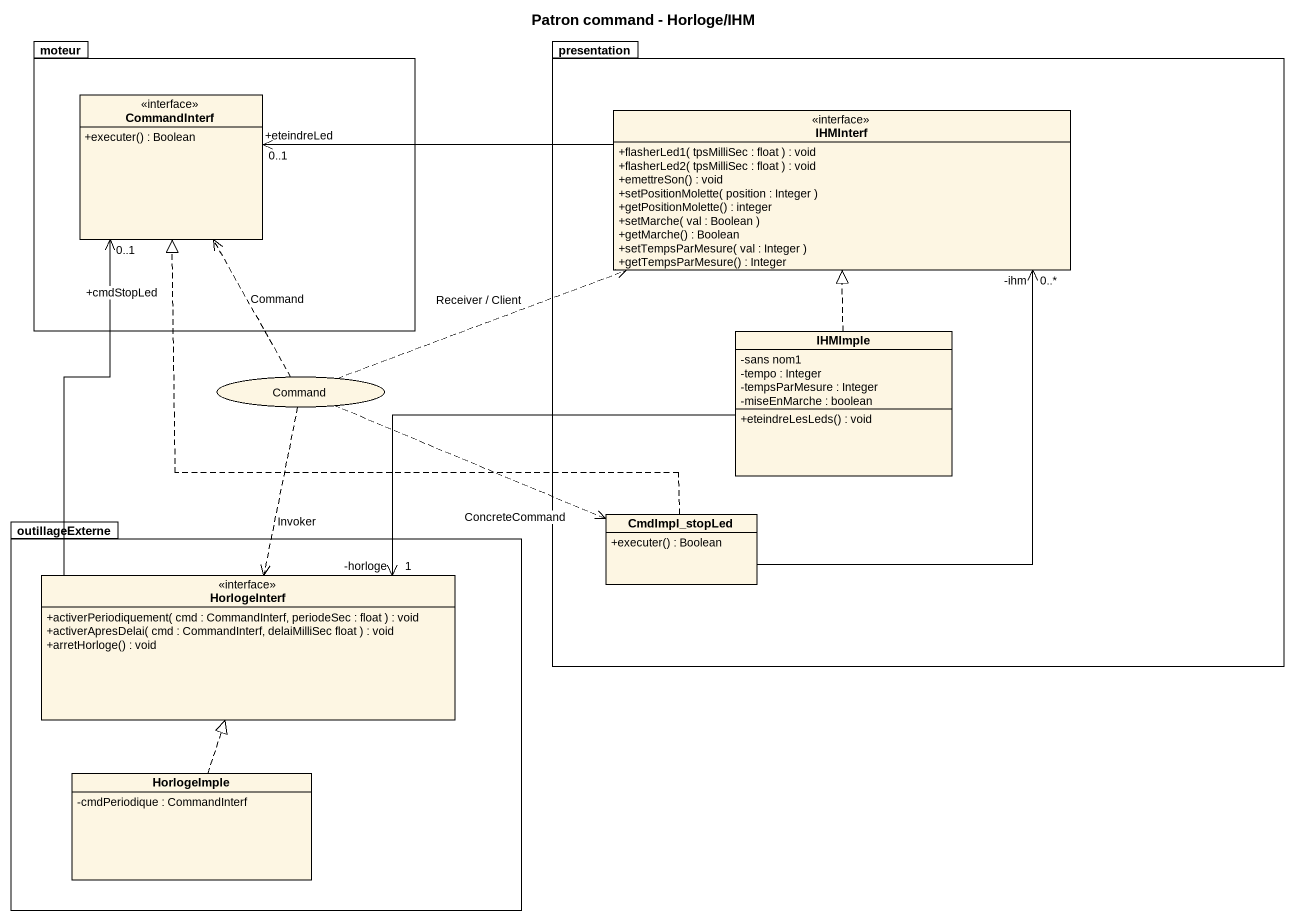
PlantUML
@startuml
title Patron command - Horloge/IHM
allowmixing
hide circle
hide empty members
skinparam classAttributeIconSize 0
package moteur {
  interface CommandInterf {
    +executer() : Boolean
  }
}
package presentation {
  interface IHMInterf {
    +flasherLed1( tpsMilliSec : float ) : void
    +flasherLed2( tpsMilliSec : float ) : void
    +emettreSon() : void
    +setPositionMolette( position : Integer )
    +getPositionMolette() : integer
    +setMarche( val : Boolean )
    +getMarche() : Boolean
    +setTempsParMesure( val : Integer )
    +getTempsParMesure() : Integer
  }
  class IHMImple {
    -sans nom1
    -tempo : Integer
    -tempsParMesure : Integer
    -miseEnMarche : boolean
    +eteindreLesLeds() : void
  }
  class CmdImpl_stopLed {
    +executer() : Boolean
  }
}
usecase Command
package outillageExterne {
  interface HorlogeInterf {
    +activerPeriodiquement( cmd : CommandInterf, periodeSec : float ) : void
    +activerApresDelai( cmd : CommandInterf, delaiMilliSec float ) : void
    +arretHorloge() : void
  }
  class HorlogeImple {
    -cmdPeriodique : CommandInterf
  }
}
IHMInterf -left-> "+eteindreLed\n0..1" CommandInterf
IHMImple .up.|> IHMInterf
IHMImple -left-> "-horloge\n1" HorlogeInterf
Command .up.> CommandInterf : Command
Command .right.> IHMInterf : Receiver / Client
Command .right.> CmdImpl_stopLed : ConcreteCommand
Command ..> HorlogeInterf : Invoker
CmdImpl_stopLed .up.|> CommandInterf
CmdImpl_stopLed -up-> "-ihm\n0..*" IHMInterf
HorlogeInterf -up-> "+cmdStopLed\n0..1" CommandInterf
HorlogeImple .up.|> HorlogeInterf
@enduml
